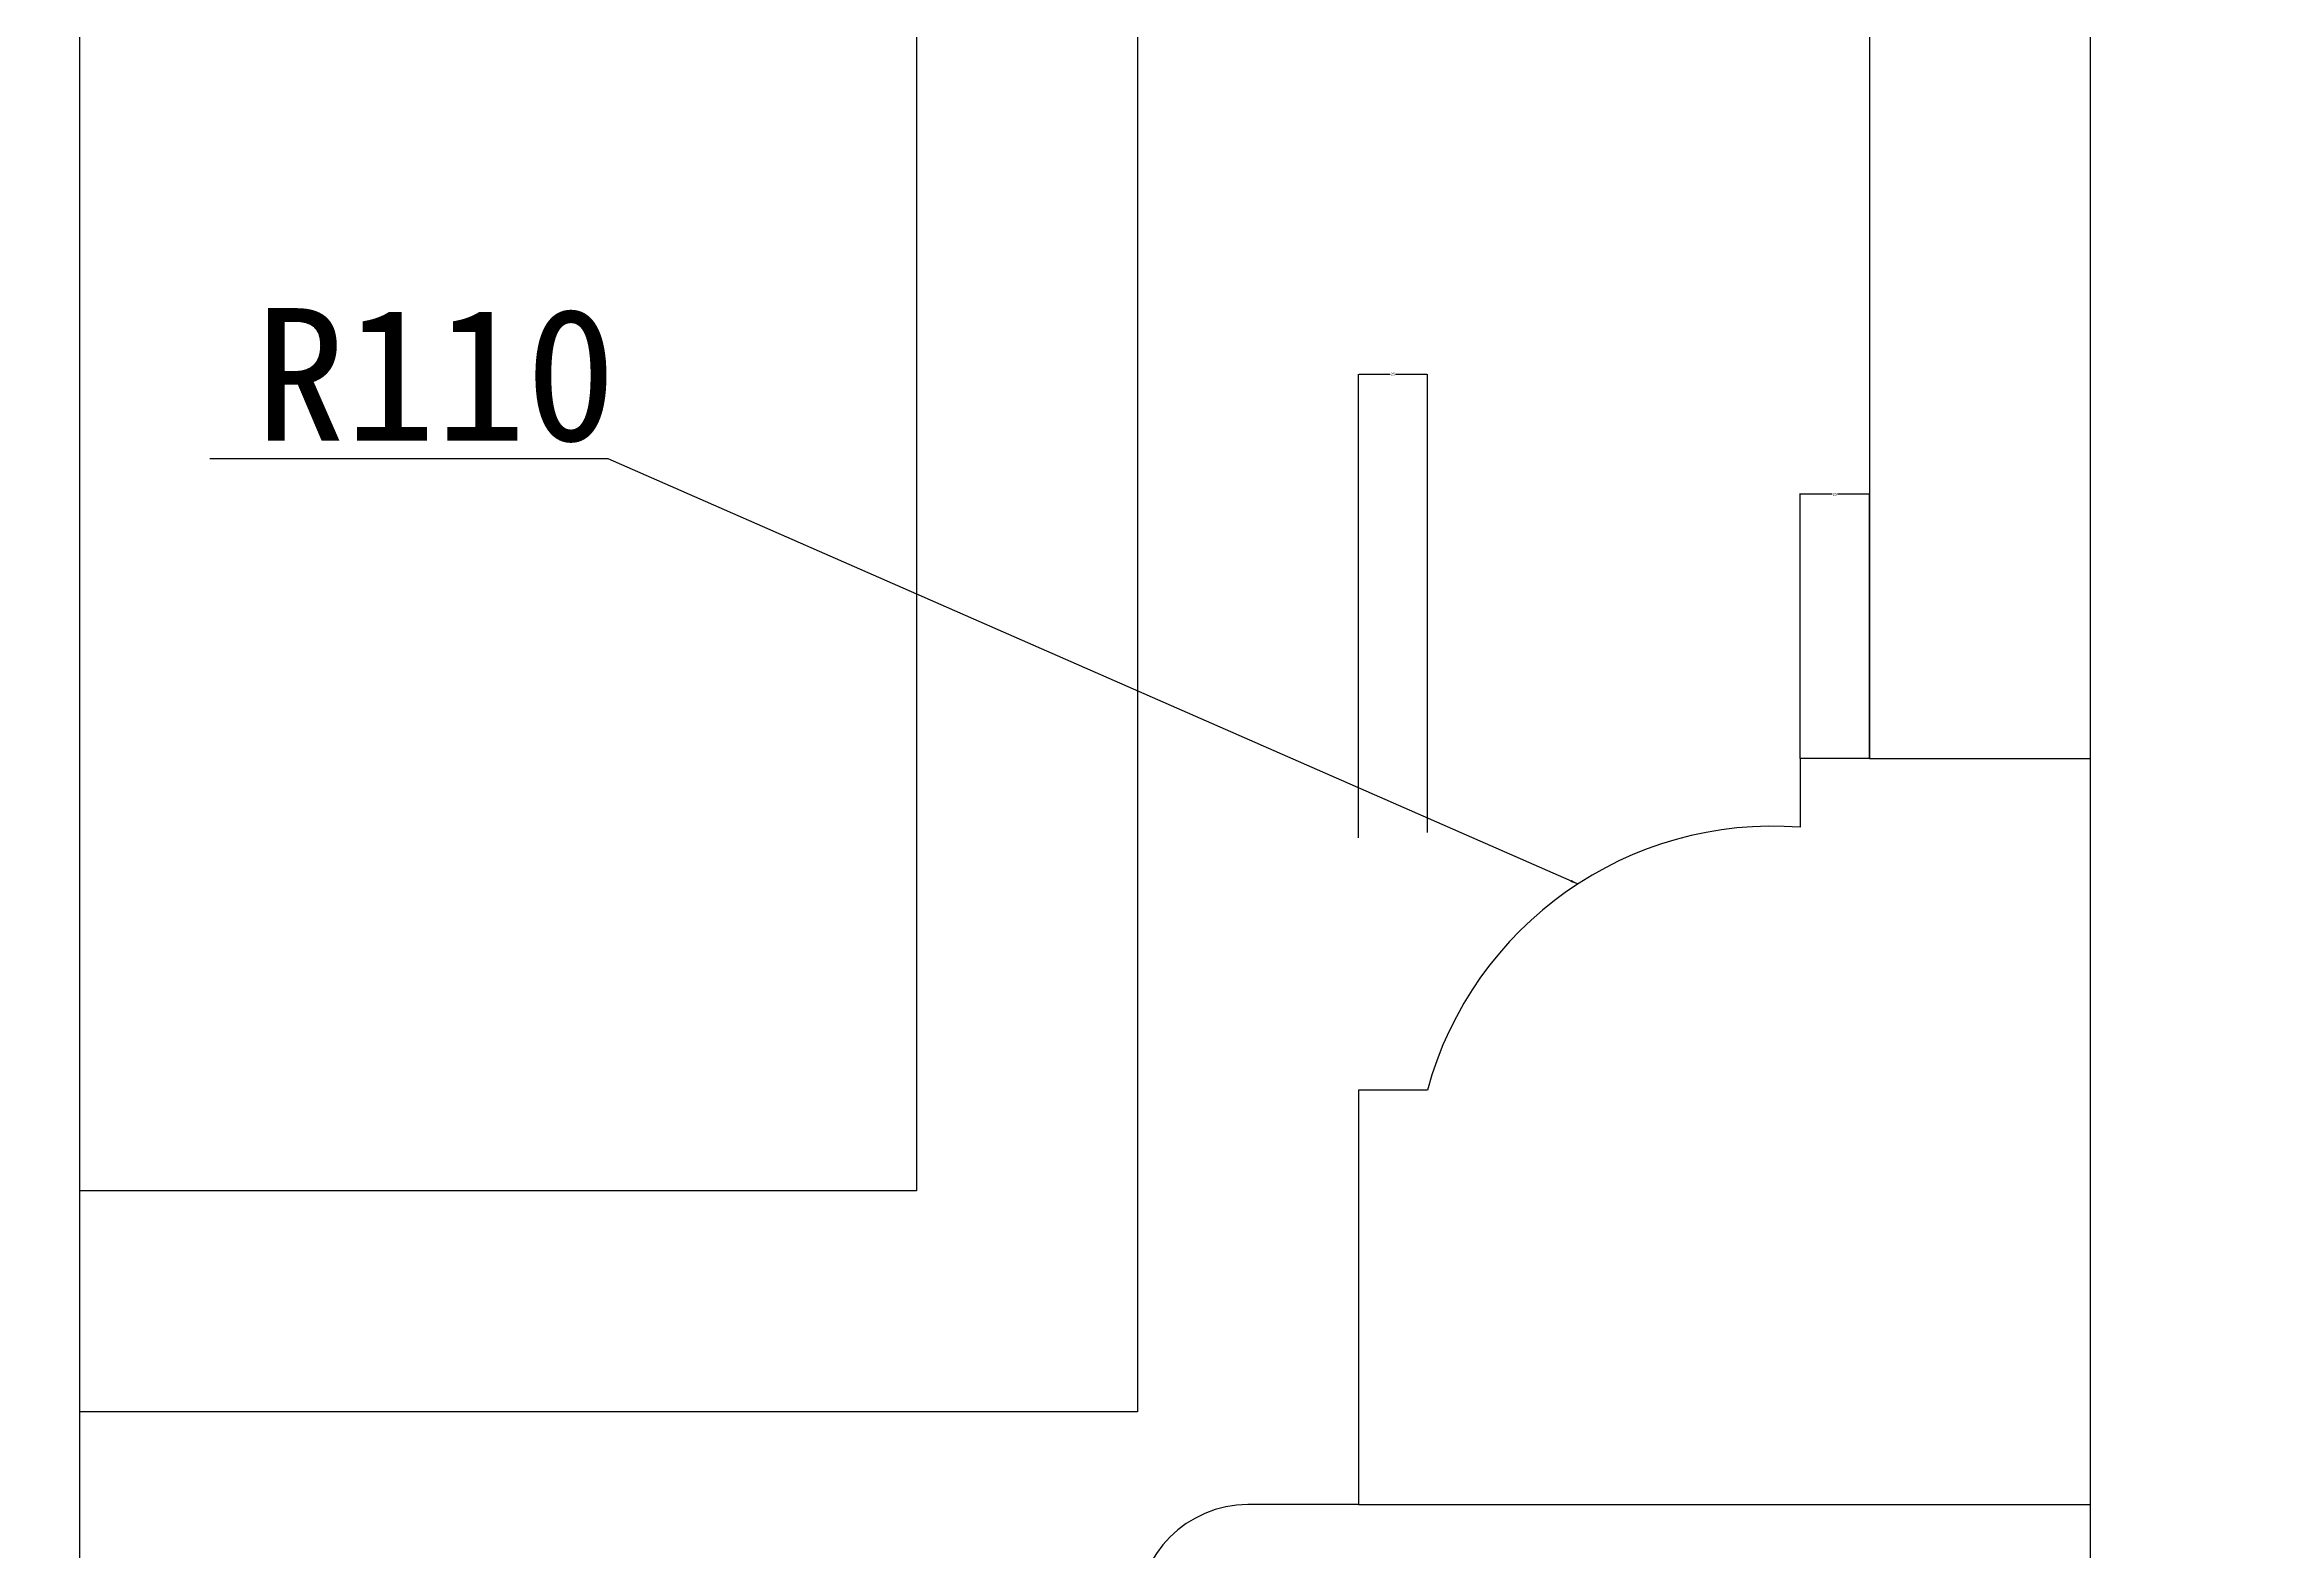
# Model space of a CAD drawing. Header units: metres. Extents: x 0 to 5136, y 0 to 4711.
# Drawn here: x 3468 to 4270, y 684 to 1230 of the extents above; entities that cross this region are included whole.
import ezdxf

# ---------------------------------------------------------------- set-up
doc = ezdxf.new("R2010")
doc.units = ezdxf.units.M
for name, color, linetype in [('3', 3, 'Continuous'), ('4', 4, 'Continuous'), ('7', 7, 'Continuous'), ('BH', 3, 'Continuous'), ('DIM', 3, 'Continuous')]:
    doc.layers.add(name, color=color, linetype=linetype)
doc.dimstyles.get("Standard").update_dxf_attribs({"dimtxt": 2.5, "dimasz": 2.5, "dimexe": 1.25, "dimexo": 0.625, "dimtad": 1, "dimcen": 2.5, "dimazin": 3, "dimtfac": 1, "dimtmove": 0, "dimatfit": 3})

# ---------------------------------------------------------------- blocks, each defined once
blk = doc.blocks.new('*D45')
for p, q in [((4115.37, 1066.75), (4103.62, 1066.75)), ((4103.87, 971.06), (4103.87, 1066.75)), ((4129.12, 1066.75), (4117.37, 1066.75)), ((4128.87, 971.06), (4128.87, 1066.75))]:
    blk.add_line(p, q)
at = {"layer": 'Defpoints'}
for p in [(4128.87, 1066.75), (4103.87, 971.06), (4128.87, 971.06)]:
    blk.add_point(p, dxfattribs=at)
at = {"layer": 'DIM', "insert": (4116.37, 1066.75), "char_height": 1, "attachment_point": 5}
blk.add_mtext('25', dxfattribs=at)
blk = doc.blocks.new('*D46')
for p, q in [((3943.87, 942.37), (3943.87, 1110.25)), ((3944.12, 1110.25), (3955.37, 1110.25)), ((3957.37, 1110.25), (3968.62, 1110.25)), ((3968.87, 944.36), (3968.87, 1110.25))]:
    blk.add_line(p, q)
at = {"layer": 'Defpoints'}
for p in [(3943.87, 1110.25), (3943.87, 942.37), (3968.87, 944.36)]:
    blk.add_point(p, dxfattribs=at)
at = {"layer": 'DIM', "insert": (3956.37, 1110.25), "char_height": 1, "attachment_point": 5}
blk.add_mtext('25', dxfattribs=at)

msp = doc.modelspace()

# ---------------------------------------------------------------- hatches: boundary and pattern name
at = {"layer": 'BH'}
h = msp.add_hatch(dxfattribs=at)
h.set_pattern_fill('ANSI33', scale=200)
h.paths.add_polyline_path([(4538.87, 1761.06), (4538.87, 1823.43), (4526.18, 1823.43), (4551.56, 1854.9), (4538.87, 1854.9), (4538.87, 1911.06), (3943.87, 1911.06), (3943.87, 1761.06), (3968.87, 1761.06)])
h.paths.add_polyline_path([(4448.87, 1761.06), (4208.87, 1761.06), (4208.87, 701.06), (3943.87, 701.06), (3903.87, 701.06, 0.41), (3863.87, 661.06), (3863.87, 411.06), (4167.54, 411.06), (4167.54, 423.75), (4199.01, 398.37), (4199.01, 411.06), (4448.87, 411.06)])
h = msp.add_hatch(dxfattribs=at)
h.set_pattern_fill('ANSI33', scale=200)
h.paths.add_polyline_path([(4208.87, 1586.06), (4128.87, 1586.06), (4128.87, 971.06), (4208.87, 971.06)])
h = msp.add_hatch(dxfattribs=at)
h.set_pattern_fill('ANSI33', scale=200)
h.paths.add_polyline_path([(4208.87, 701.06), (4208.87, 971.06), (4128.87, 971.06), (4103.87, 971.06), (4103.87, 946.21, 0.36), (3968.87, 851.06), (3943.87, 851.06), (3943.87, 701.06)])

# ---------------------------------------------------------------- linework, layer by layer
at = {"layer": '3'}
for p, q in [((3863.87, 1603.63), (3863.87, 734.55)), ((3783.87, 1474.19), (3783.87, 814.55)), ((3783.87, 814.55), (3480.85, 814.55))]:
    msp.add_line(p, q, dxfattribs=at)
for points in [[(3480.85, 2887.13), (3480.85, 1829.21), (3480.85, 1807.59), (3493.54, 1807.59), (3468.16, 1776.11), (3480.85, 1776.11), (3480.85, 1681.06), (3480.85, 385.33)], [(3863.87, 734.55), (3480.85, 734.55)]]:
    msp.add_lwpolyline(points, dxfattribs=at)
at = {"layer": '4'}
msp.add_line((4208.87, 461.06), (4208.87, 1761.06), dxfattribs=at)
msp.add_lwpolyline([(4538.87, 1911.06), (3943.87, 1911.06), (3943.87, 1911.06), (3943.87, 1911.06), (3943.87, 1761.06), (3968.87, 1761.06), (3968.87, 1736.06), (3993.87, 1736.06), (3993.87, 1696.06, 0.41), (4078.87, 1611.06), (4103.87, 1611.06), (4103.87, 1586.06), (4128.87, 1586.06), (4128.87, 971.06), (4103.87, 971.06), (4103.87, 946.21, 0.36), (3968.87, 851.06), (3943.87, 851.06), (3943.87, 701.06), (3903.87, 701.06, 0.41), (3863.87, 661.06), (3863.87, 411.06)], format="xyb", dxfattribs=at)
at = {"layer": '7'}
for p, q in [((4128.87, 971.06), (4208.87, 971.06)), ((3943.87, 701.06), (4208.87, 701.06))]:
    msp.add_line(p, q, dxfattribs=at)

# ---------------------------------------------------------------- texts
at = {"layer": 'DIM'}
msp.add_text('R110', height=48, dxfattribs=at).set_placement((3544.52, 1086.11))

# ---------------------------------------------------------------- dimensions: what is measured, and where the dimension line sits
for base, p1, p2, picture, middle in [((3943.87, 1110.25), (3943.87, 942.37), (3968.87, 944.36), '*D46', (3956.37, 1110.25)), ((4128.87, 1066.75), (4128.87, 971.06), (4103.87, 971.06), '*D45', (4116.37, 1066.75))]:
    dim = msp.add_linear_dim(base=base, p1=p1, p2=p2, dimstyle='Standard', dxfattribs=at)
    dim.commit()
    dim.dimension.update_dxf_attribs({"geometry": picture, "text_midpoint": middle})

# ---------------------------------------------------------------- leaders
msp.add_leader([(4023.16, 925.75), (3672.25, 1079.6), (3528.05, 1079.6)], dimstyle='Standard', dxfattribs=at)

doc.saveas('drawing.dxf')
